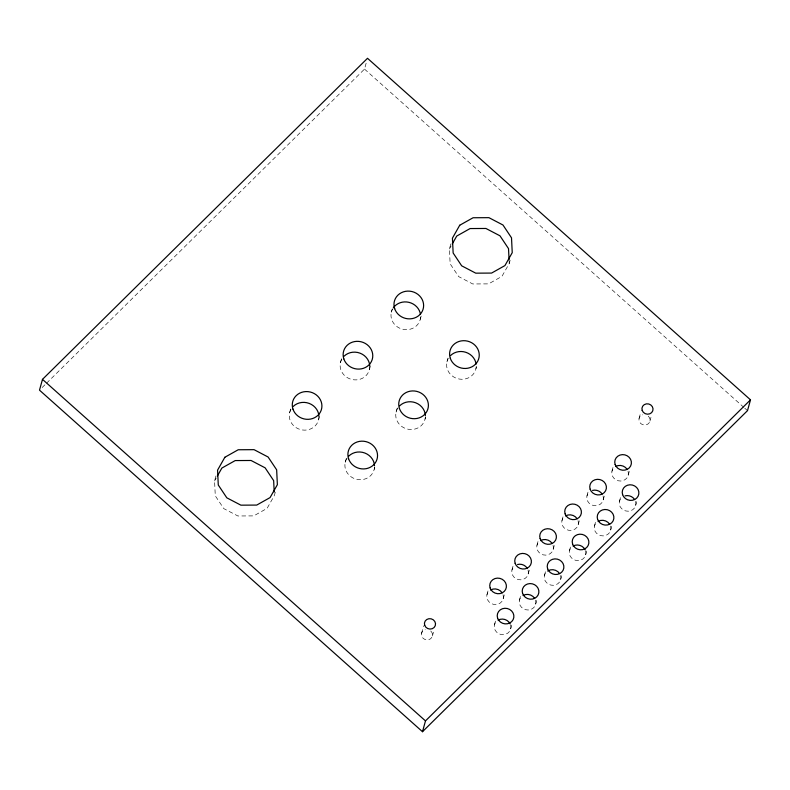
<?xml version="1.0" encoding="UTF-8"?>
<svg xmlns="http://www.w3.org/2000/svg" width="790" height="790" viewBox="0 0 790 790"><rect width="100%" height="100%" fill="white"/><g stroke="black" fill="none" stroke-linecap="round" stroke-linejoin="round"><path stroke-width="0.59" stroke-dasharray="3.95 2.96" d="M275.276 492.249L274.377 495.488L267.079 508.385L253.728 515.89L237.889 515.979L223.817 508.632L215.285 495.814L214.564 480.962L216.361 474.484M46.511 383.239L364.516 69.095L366.609 61.531M289.614 412.745L291.115 407.334M318.577 419.776L319.476 416.528M340.47 362.511L341.665 358.186M369.434 369.542L370.332 366.293M345.23 462.338L346.731 456.936M391.327 312.277L392.225 309.028M374.193 469.369L374.796 467.216M420.29 319.308L421.188 316.059M396.086 412.103L397.587 406.702M510.133 260.236L509.234 263.485L501.946 276.382L488.585 283.877L472.756 283.966L458.684 276.619L450.142 263.811L449.431 248.959L451.228 242.471M425.05 419.135L425.652 416.972M446.943 361.869L448.434 356.468M475.896 368.9L476.498 366.738M421.544 633.363L423.638 625.799M432.406 635.999L434.204 629.512M486.936 594.751L488.734 588.264M494.412 624.91L495.913 619.508M503.22 598.702L504.721 593.3M511.93 570.054L513.431 564.643M510.705 628.87L512.197 623.468M519.415 600.212L521.212 593.734M528.224 574.004L529.725 568.602M536.933 545.357L538.731 538.869M535.699 604.172L536.904 599.847M544.409 575.515L546.216 569.037M553.227 549.307L554.728 543.905M561.937 520.659L563.734 514.171M560.702 579.475L562.204 574.073M569.412 550.818L570.913 545.416M578.231 524.609L579.722 519.208M586.94 495.962L588.432 490.55M585.706 554.778L587.207 549.376M594.416 526.12L596.213 519.642M603.224 499.912L604.725 494.51M611.934 471.265L613.731 464.777M639.051 418.493L640.848 412.005M610.71 530.08L611.904 525.755M619.419 501.423L621.217 494.945M628.228 475.215L629.729 469.813M649.913 421.129L651.711 414.641M635.713 505.383L637.204 499.981M214.564 480.962L216.253 477.99M449.431 248.959L451.11 245.986M42.127 387.564L45.632 384.098M364.516 69.095L743.825 407.363M744.743 408.183L747.508 410.642M509.125 261.194L509.234 263.485M425.375 416.774A14.901 13.805 15.5 0 1 406.1 428.694A14.901 13.805 15.5 0 1 398.061 407.699M648.235 416.103A5.589 5.175 15.5 0 1 647.879 424.062A5.589 5.175 15.5 0 1 639.554 422.038A5.589 5.175 15.5 0 1 642.803 414.79M635.515 501.344A8.384 7.772 15.5 0 1 625.769 510.962A8.384 7.772 15.5 0 1 621.404 497.917M628.03 471.176A8.384 7.772 15.5 0 1 618.293 480.794A8.384 7.772 15.5 0 1 613.929 467.749M476.232 366.54A14.901 13.805 15.5 0 1 457.588 378.657A14.901 13.805 15.5 0 1 448.256 358.512M420.616 316.948A14.901 13.805 15.5 0 1 401.972 329.055A14.901 13.805 15.5 0 1 392.64 308.92M374.529 467.009A14.901 13.805 15.5 0 1 354.641 478.71A14.901 13.805 15.5 0 1 347.956 456.966M430.728 630.973A5.589 5.175 15.5 0 1 430.362 638.922A5.589 5.175 15.5 0 1 422.048 636.908A5.589 5.175 15.5 0 1 425.297 629.65M318.913 416.172A14.901 13.805 15.5 0 1 300.269 429.523A14.901 13.805 15.5 0 1 291.599 408.341M369.76 365.938A14.901 13.805 15.5 0 1 351.767 379.457A14.901 13.805 15.5 0 1 341.784 359.154M503.033 594.663A8.384 7.772 15.5 0 1 493.286 604.281A8.384 7.772 15.5 0 1 488.921 591.236M535.511 600.133A8.384 7.772 15.5 0 1 525.765 609.752A8.384 7.772 15.5 0 1 521.4 596.707M528.026 569.965A8.384 7.772 15.5 0 1 518.289 579.583A8.384 7.772 15.5 0 1 513.925 566.539M560.515 575.436A8.384 7.772 15.5 0 1 555.765 584.827A8.384 7.772 15.5 0 1 545.169 580.838A8.384 7.772 15.5 0 1 548.062 570.755M510.508 624.821A8.384 7.772 15.5 0 1 500.761 634.449A8.384 7.772 15.5 0 1 496.397 621.404M553.03 545.268A8.384 7.772 15.5 0 1 543.283 554.886A8.384 7.772 15.5 0 1 538.918 541.841M585.509 550.739A8.384 7.772 15.5 0 1 575.772 560.357A8.384 7.772 15.5 0 1 571.407 547.312M578.033 520.571A8.384 7.772 15.5 0 1 568.287 530.189A8.384 7.772 15.5 0 1 563.922 517.144M610.512 526.041A8.384 7.772 15.5 0 1 600.765 535.66A8.384 7.772 15.5 0 1 596.401 522.615M603.037 495.873A8.384 7.772 15.5 0 1 593.29 505.491A8.384 7.772 15.5 0 1 588.925 492.447"/><path stroke-width="1.19" d="M42.492 379.358L39.5 390.161L422.492 731.708L747.508 410.642L750.5 399.839L367.508 58.292L42.492 379.358L425.484 720.905L422.492 731.708M217.378 476.005L221.862 468.065L235.222 460.57L251.052 460.481L265.124 467.828L273.656 480.636L274.209 492.061M452.236 244.001L456.729 236.062L470.08 228.557L485.919 228.468L499.981 235.815L508.523 248.633L509.076 260.058M425.484 720.905L750.5 399.839M399.622 405.863A14.901 13.805 15.5 0 1 415.619 402.762A14.901 13.805 15.5 0 1 425.375 415.54M625.038 495.873A8.384 7.772 15.5 0 1 634.587 499.458M615.588 466.495A8.384 7.772 15.5 0 1 627.112 469.29M450.468 355.628A14.901 13.805 15.5 0 1 465.843 352.3A14.901 13.805 15.5 0 1 476.113 364.072M393.301 307.873A14.901 13.805 15.5 0 1 408.993 302.353A14.901 13.805 15.5 0 1 420.497 314.469M348.765 456.097A14.901 13.805 15.5 0 1 364.763 452.996A14.901 13.805 15.5 0 1 374.529 465.774M293.149 406.495A14.901 13.805 15.5 0 1 309.147 403.394A14.901 13.805 15.5 0 1 318.913 416.172M344.006 356.26A14.901 13.805 15.5 0 1 360.003 353.16A14.901 13.805 15.5 0 1 369.76 365.938M490.58 589.982A8.384 7.772 15.5 0 1 502.104 592.777M523.069 595.453A8.384 7.772 15.5 0 1 534.583 598.247M517.559 564.495A8.384 7.772 15.5 0 1 527.108 568.079M548.062 570.755A8.384 7.772 15.5 0 1 559.587 573.55M498.065 620.15A8.384 7.772 15.5 0 1 510.123 623.873M540.587 540.587A8.384 7.772 15.5 0 1 552.111 543.382M573.066 546.058A8.384 7.772 15.5 0 1 585.123 549.781M565.591 515.89A8.384 7.772 15.5 0 1 577.105 518.684M598.07 521.361A8.384 7.772 15.5 0 1 609.594 524.155M592.559 490.402A8.384 7.772 15.5 0 1 602.108 493.987M224.864 457.262L217.566 470.159L218.277 485.011L226.819 497.819L240.891 505.166L256.72 505.077L270.081 497.582L277.369 484.685L276.658 469.833L268.116 457.025L254.054 449.668L238.215 449.757L224.864 457.262M459.721 225.249L452.423 238.155L453.144 252.998L461.676 265.815L475.748 273.162L491.587 273.073L504.938 265.578L512.236 252.672L511.515 237.83L502.983 225.012L488.911 217.665L473.082 217.754L459.721 225.249M399.424 408.489A14.901 13.805 15.5 0 0 424.516 414.582A14.901 13.805 15.5 0 0 416.755 391.376A14.901 13.805 15.5 0 0 399.424 408.489M642.181 410.385A5.589 5.175 15.5 0 0 651.582 412.666A5.589 5.175 15.5 0 0 648.679 403.966A5.589 5.175 15.5 0 0 642.181 410.385M622.609 494.668A8.384 7.772 15.5 0 0 636.72 498.095A8.384 7.772 15.5 0 0 632.356 485.04A8.384 7.772 15.5 0 0 622.609 494.668M615.134 464.5A8.384 7.772 15.5 0 0 629.235 467.927A8.384 7.772 15.5 0 0 624.87 454.872A8.384 7.772 15.5 0 0 615.134 464.5M450.28 358.255A14.901 13.805 15.5 0 0 475.363 364.348A14.901 13.805 15.5 0 0 467.601 341.142A14.901 13.805 15.5 0 0 450.28 358.255M394.664 308.653A14.901 13.805 15.5 0 0 419.747 314.746A14.901 13.805 15.5 0 0 411.985 291.55A14.901 13.805 15.5 0 0 394.664 308.653M348.578 458.723A14.901 13.805 15.5 0 0 373.66 464.816A14.901 13.805 15.5 0 0 365.898 441.61A14.901 13.805 15.5 0 0 348.578 458.723M424.674 625.245A5.589 5.175 15.5 0 0 434.075 627.537A5.589 5.175 15.5 0 0 431.162 618.827A5.589 5.175 15.5 0 0 424.674 625.245M292.962 409.121A14.901 13.805 15.5 0 0 318.044 415.214A14.901 13.805 15.5 0 0 310.282 392.018A14.901 13.805 15.5 0 0 292.962 409.121M343.818 358.887A14.901 13.805 15.5 0 0 368.9 364.98A14.901 13.805 15.5 0 0 361.139 341.784A14.901 13.805 15.5 0 0 343.818 358.887M490.126 587.987A8.384 7.772 15.5 0 0 504.237 591.414A8.384 7.772 15.5 0 0 499.863 578.359A8.384 7.772 15.5 0 0 490.126 587.987M522.605 593.458A8.384 7.772 15.5 0 0 536.716 596.885A8.384 7.772 15.5 0 0 532.351 583.83A8.384 7.772 15.5 0 0 522.605 593.458M515.129 563.29A8.384 7.772 15.5 0 0 529.231 566.716A8.384 7.772 15.5 0 0 524.866 553.662A8.384 7.772 15.5 0 0 515.129 563.29M547.608 568.761A8.384 7.772 15.5 0 0 561.71 572.187A8.384 7.772 15.5 0 0 557.345 559.132A8.384 7.772 15.5 0 0 547.608 568.761M497.601 618.155A8.384 7.772 15.5 0 0 511.713 621.582A8.384 7.772 15.5 0 0 507.348 608.527A8.384 7.772 15.5 0 0 497.601 618.155M540.123 538.592A8.384 7.772 15.5 0 0 554.234 542.019A8.384 7.772 15.5 0 0 549.87 528.964A8.384 7.772 15.5 0 0 540.123 538.592M572.602 544.063A8.384 7.772 15.5 0 0 586.713 547.49A8.384 7.772 15.5 0 0 582.349 534.435A8.384 7.772 15.5 0 0 572.602 544.063M565.126 513.895A8.384 7.772 15.5 0 0 579.238 517.322A8.384 7.772 15.5 0 0 574.873 504.267A8.384 7.772 15.5 0 0 565.126 513.895M597.605 519.366A8.384 7.772 15.5 0 0 611.717 522.792A8.384 7.772 15.5 0 0 607.352 509.738A8.384 7.772 15.5 0 0 597.605 519.366M590.13 489.198A8.384 7.772 15.5 0 0 604.241 492.624A8.384 7.772 15.5 0 0 599.867 479.57A8.384 7.772 15.5 0 0 590.13 489.198"/></g></svg>
